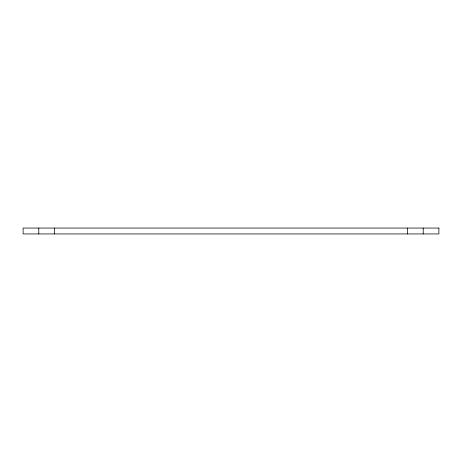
<?xml version="1.0" encoding="UTF-8"?>
<svg xmlns="http://www.w3.org/2000/svg" width="462" height="462" viewBox="0 0 462 462"><rect width="100%" height="100%" fill="white"/><g stroke="black" fill="none" stroke-linecap="round" stroke-linejoin="round"><path stroke-width="0.69" d="M423.209 228.061L423.209 233.939M407.519 228.061L407.519 233.939M54.481 228.061L54.481 233.939M38.791 228.061L38.791 233.939M438.9 228.061L23.1 228.061L23.1 233.939L438.9 233.939L438.9 228.061"/></g></svg>
